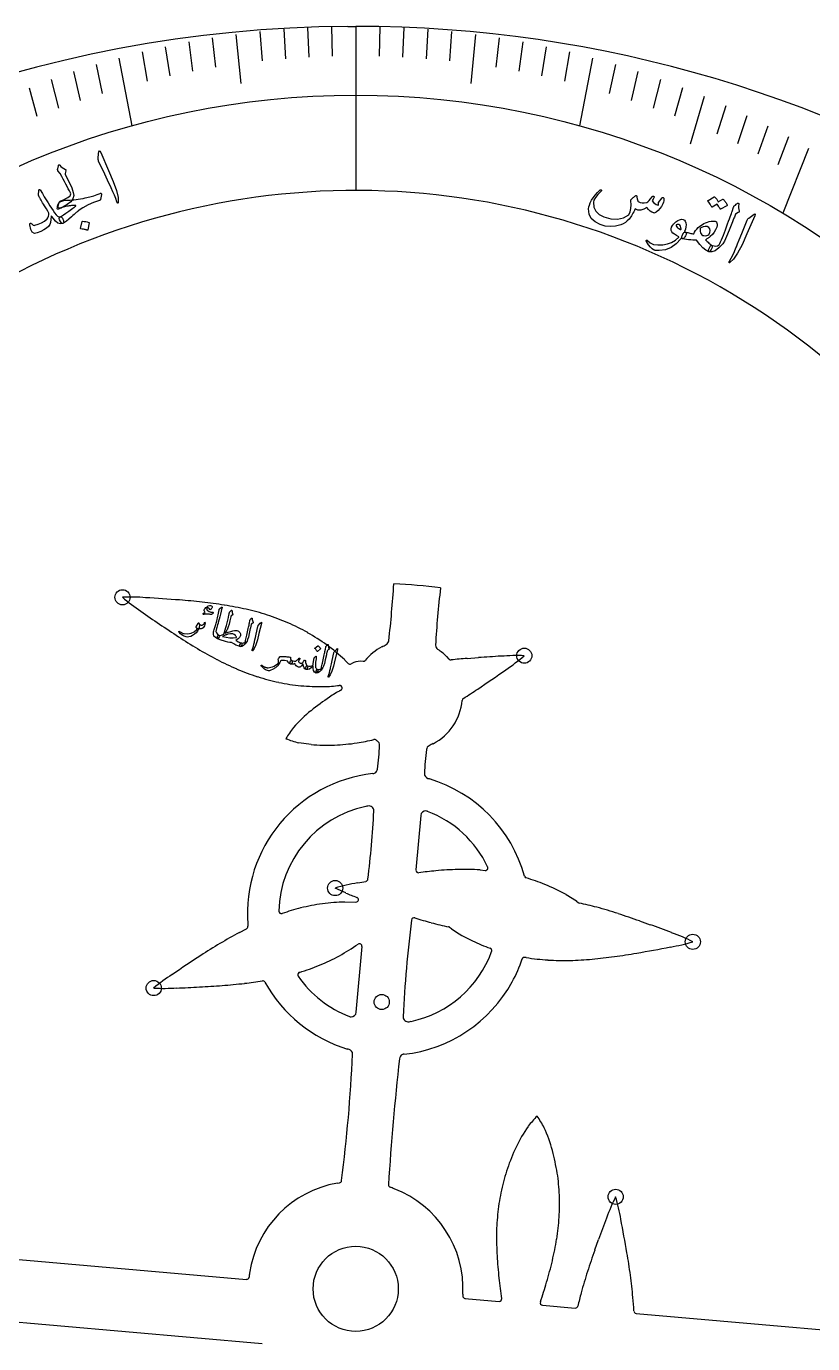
# Model space of a CAD drawing. Header units: millimetres. Extents: x -126 to 126, y -126 to 126.
# Drawn here: x -32.9 to 45.6, y -5.5 to 126 of the extents above; entities that cross this region are included whole.
import ezdxf

# ---------------------------------------------------------------- set-up
doc = ezdxf.new("R2010")
doc.units = ezdxf.units.MM
for name, color, linetype in [('CUT_INNER', 6, 'Continuous'), ('CUT_OUTER', 1, 'Continuous'), ('ENGRAVE', 7, 'Continuous'), ('ENGRAVE_FINE', 8, 'Continuous'), ('TEXT', 5, 'Continuous')]:
    doc.layers.add(name, color=color, linetype=linetype)

msp = doc.modelspace()

# ---------------------------------------------------------------- linework, layer by layer
at = {"layer": 'CUT_INNER'}
for points in [[(3.8, 70.36), (3.8, 70.36), (3.8, 70.37)], [(8.47, 69.96), (8.48, 69.96)], [(8.2, 63.82), (8.21, 63.82)], [(9.07, 63.11), (9.31, 62.84)], [(-1.1, 62.76), (-0.76, 62.41)], [(11.12, 62.91), (12.25, 63)], [(-1.35, 59.97), (-1.35, 60)], [(-4.46, 54.33), (-5.67, 54.49), (-5.67, 54.5)], [(2.17, 54.68), (2.16, 54.69)], [(6.49, 47.24), (6.49, 47.23), (6.01, 41.81)], [(12.41, 41.81), (12.93, 41.76)], [(-0.99, 39.51), (-2.04, 39.99), (-2.05, 40)], [(0.2, 40.52), (1.02, 40.67)], [(-1.07, 38.61), (0.02, 38.6)], [(21, 39.35), (22.03, 38.71), (22.04, 38.7), (22.04, 38.7), (22.21, 38.55)], [(-11.61, 35.57), (-10.89, 35.94)], [(9.32, 36.12), (9.3, 36.13), (9.27, 36.14)], [(9.57, 35.92), (9.57, 35.92), (9.38, 36.08)], [(28.34, 36.72), (29.4, 36.34)], [(0.06, 27.6), (0.06, 27.62), (0.63, 34.18)], [(17.02, 33.06), (16.9, 33.08)], [(-5.62, 31.58), (-5.64, 31.57), (-5.66, 31.56)], [(-1.83, 10.55), (-1.62, 10.59)], [(-51.45, 4.5), (-10.91, 0.95)], [(23.86, 3.88), (24.25, 4.94)], [(10.7, -0.53), (10.69, -0.69)], [(10.91, -0.95), (14.31, -1.25)], [(-9.33, -5.47), (-50.28, -1.89)], [(18.64, -1.63), (21.91, -1.92)], [(28, -2.45), (60.77, -5.32)]]:
    msp.add_lwpolyline(points, dxfattribs=at)
msp.add_circle((0, 0), 4.25, dxfattribs=at)
for centre, radius, start, end in [((0, 36.01), 73.61, 351.2115, 186.2843), ((0, 0), 121.3, 116.4248, 63.5752), ((-116.44, 78.03), 120.49, 353.6407, 356.3507), ((3.8, 70.26), 0.11, 84.5541, 92.154), ((-0.25, -2.89), 73.37, 83.1715, 86.8217), ((76.27, 61.17), 68.36, 172.6201, 177.416), ((8.37, 69.96), 0.11, 354.5541, 2.154), ((-22.49, 49.83), 19.21, 85.4754, 92.3546), ((-10.77, 83.59), 19.2, 229.3323, 236.2107), ((-29.58, -83.96), 153.18, 85.5052, 86.7793), ((-23.43, -5.32), 74.3, 83.7378, 85.4792), ((-20.39, 22.37), 46.44, 80.986, 83.7459), ((72.07, 200.79), 162.72, 234.9202, 235.7217), ((-18.3, 35.52), 33.13, 77.1549, 80.9861), ((-16.73, 42.44), 26.04, 72.311, 77.1464), ((-15.57, 46.08), 22.21, 66.6365, 72.2937), ((36.8, 148.89), 99.96, 235.6717, 236.968), ((-14.85, 47.78), 20.37, 60.3963, 66.6151), ((13.73, 113.39), 57.63, 236.954, 239.1875), ((-14.49, 48.43), 19.62, 53.7949, 60.3861), ((2.8, 64.74), 0.504, 299.4133, 354.2676), ((4.04, 97.14), 38.71, 239.1835, 242.4766), ((-13.64, 49.55), 18.22, 46.4807, 53.8551), ((5.18, 59.25), 5.47, 117.9527, 140.669), ((0.29, 69.51), 5.9, 293.1866, 297.8442), ((8.48, 64.24), 0.504, 179.2227, 235.7066), ((5.2, 59.27), 5.45, 44.8104, 56.4959), ((23.82, -99.31), 162.72, 93.2766, 94.078), ((16.05, 44), 19.2, 87.6886, 94.5671), ((4.3, 77.75), 19.21, 303.8318, 310.7109), ((-0.41, 88.59), 29.07, 242.4806, 246.8253), ((-2.48, 83.77), 23.83, 246.8383, 252.1098), ((-0.58, 62.59), 0.25, 223.9321, 300.9274), ((0.36, 61.1), 1.51, 111.593, 122.544), ((0.52, 60.75), 1.89, 83.3915, 112.2981), ((0.75, 62.88), 0.25, 266.9227, 320.625), ((9.5, 63.01), 0.25, 222.1875, 275.8707), ((15.17, 10.12), 52.95, 94.3891, 96.1261), ((-73.17, 187.06), 153.18, 303.8616, 305.1357), ((-3.33, 81.18), 21.1, 252.1301, 258.0985), ((-3.57, 80.03), 19.93, 258.1173, 264.5282), ((-3.64, 79.33), 19.22, 264.5183, 271.3543), ((-3.18, 70.26), 10.15, 269.9626, 278.7371), ((4.09, 49.1), 12.01, 117.6375, 123.9412), ((-1.6, 59.98), 0.25, 3.5386, 97.7556), ((-1.6, 59.96), 0.25, 298.0776, 3.5386), ((-19.3, 106.58), 56.34, 302.2369, 303.9745), ((7.82, 42.91), 19.22, 122.8746, 129.7106), ((5.18, 59.25), 5.48, 297.958, 354.542), ((10.89, 58.72), 0.25, 122.53, 177.3801), ((5.47, 45.65), 15.62, 129.4926, 138.3679), ((4.82, 47.68), 13.83, 142.8857, 148.5349), ((-1.51, 70.15), 16.2, 250.2792, 255.1009), ((-2.82, 72.47), 18.22, 264.837, 272.2114), ((-2.85, 73.88), 19.62, 272.1513, 278.7425), ((-2.17, 70.23), 15.91, 278.3154, 284.519), ((1.88, 54.58), 0.25, 53.4375, 103.4317), ((3.03, 56.04), 1.61, 231.1099, 237.0082), ((1.88, 54.26), 0.504, 359.2227, 55.7066), ((-26.04, 55.53), 28.46, 352.6305, 357.4413), ((7.57, 53.77), 0.504, 119.4133, 174.2676), ((10.07, 48.99), 5.9, 113.1866, 117.8442), ((35.24, 50.17), 28.41, 172.6241, 177.4493), ((3.27, 37.42), 14.09, 96.3057, 184.2151), ((1.67, 51.95), 0.527, 275.8828, 294.0638), ((1.68, 51.93), 0.504, 294.3303, 354.2434), ((7.36, 51.43), 0.504, 179.2319, 252.7356), ((8.22, 54.03), 3.24, 251.967, 254.7573), ((3.27, 37.42), 14.09, 15.4734, 73.1213), ((3.27, 37.42), 10.96, 101.9731, 178.5235), ((2.51, 41.13), 7.17, 100.377, 102.1629), ((1.31, 47.69), 0.504, 359.204, 100.1766), ((-79.68, 51.37), 81.57, 352.623, 357.4071), ((6.99, 47.19), 0.504, 87.3493, 174.2737), ((6.99, 47.17), 0.527, 69.1419, 87.0912), ((3.28, 37.42), 10.95, 25.3881, 69.1426), ((12.95, 42.01), 0.25, 305.2509, 25.6641), ((0.97, 40.92), 0.25, 280.7229, 355), ((6.26, 41.78), 0.25, 175, 277.2123), ((11.08, 6.12), 35.73, 94.9358, 97.6926), ((10.97, 8.73), 33.13, 91.311, 95.1422), ((10.81, 15.82), 26.04, 86.4671, 91.3026), ((12.95, 42.01), 0.25, 265.0443, 305.2509), ((17.09, 41.25), 0.25, 195.6445, 252.9167), ((12.37, 24.46), 17.19, 67.7164, 74.3006), ((3.41, 21.58), 19.21, 99.6316, 106.5107), ((19.82, 91.21), 55.74, 248.07, 249.2866), ((12.06, 23.47), 18.22, 60.6368, 68.0112), ((-0.57, 18.25), 20.37, 97.7675, 103.9864), ((-0.67, 18.99), 19.62, 91.1662, 97.7574), ((0.02, 38.85), 0.25, 269.4182, 69.2771), ((22.37, 38.74), 0.25, 228.4926, 257.7677), ((16.98, 12.28), 26.75, 74.6622, 78.4847), ((-7.43, 37.7), 0.25, 178.2422, 288.2594), ((-0.79, 18.91), 19.67, 103.8251, 109.4776), ((120.69, 21.9), 116.07, 172.6185, 177.4026), ((5.83, 36.79), 0.25, 72.7877, 175), ((16.76, 71.07), 35.73, 252.3073, 255.0588), ((11.95, -6.78), 46.47, 72.1345, 74.8915), ((3.41, -33.3), 74.32, 70.4037, 72.1426), ((10.45, -5.3), 46.44, 118.3572, 121.1172), ((-11.01, 36.16), 0.25, 297.4008, 5.2734), ((-2.19, 36.99), 8.61, 183.9911, 185.3452), ((14.6, 62.18), 26.59, 254.6159, 258.4383), ((9.22, 35.89), 0.25, 48.5315, 66.0499), ((18.33, 48.84), 15.61, 235.8701, 244.7204), ((-26.47, -116.48), 162.72, 69.1153, 69.9167), ((25.1, 17.45), 19.2, 63.5272, 70.4057), ((24.84, -29.15), 74.3, 121.1091, 122.8505), ((-10.79, 50.06), 19.15, 298.6122, 305.2003), ((0.38, 34.2), 0.25, 355, 123.5934), ((18.63, 49.11), 15.98, 244.1536, 250.9822), ((28.18, 53.06), 19.22, 279.6716, 286.5466), ((67.69, -95.39), 153.18, 122.8765, 124.1506), ((-11.39, 51.12), 20.37, 292.4261, 298.6425), ((3.27, 37.42), 10.96, 281.9724, 340.0097), ((13.34, 33.76), 0.25, 339.9609, 69.6606), ((3.31, 37.41), 14.05, 331.1734, 341.3676), ((16.86, 32.84), 0.25, 79.2704, 161.3672), ((20.56, 54.99), 22.21, 260.8315, 266.4887), ((20.61, 65.9), 33.13, 271.3499, 275.1811), ((19.41, 79.16), 46.44, 275.181, 277.941), ((15.57, 106.75), 74.3, 277.9329, 279.6743), ((2.25, 184.5), 153.18, 279.7003, 280.9744), ((-5.54, 31.34), 0.25, 119.3954, 214.8047), ((-11.86, 52.25), 21.59, 286.807, 292.4455), ((20.78, 58.81), 26.04, 266.506, 271.3415), ((-7.89, 15.24), 19.21, 122.8467, 129.726), ((-20.89, 129.95), 99.96, 273.0429, 274.3392), ((-17.68, 87.74), 57.63, 274.3253, 276.5588), ((-14.56, 61.58), 31.28, 276.3587, 279.6485), ((-9.28, 30.49), 0.25, 29.1814, 99.0294), ((3.27, 37.42), 14.09, 208.9005, 253.1218), ((3.27, 37.42), 10.95, 214.6032, 249.1443), ((3.27, 37.42), 14.09, 276.3056, 331.1809), ((-19.06, 49.2), 19.21, 266.7066, 273.5809), ((-24.37, 192.61), 162.72, 272.2915, 273.0929), ((-0.44, 27.68), 0.527, 249.1419, 267.0912), ((-0.44, 27.65), 0.504, 267.3493, 354.2737), ((5.24, 27.16), 0.504, 179.204, 280.1766), ((4.04, 33.71), 7.17, 280.377, 282.1629), ((-1.67, 20.82), 3.24, 71.967, 74.7573), ((-0.81, 23.42), 0.504, 359.2319, 72.7356), ((-150.79, 30.21), 150.63, 352.6025, 357.4139), ((258.45, -5.59), 255.68, 173.5875, 176.4199), ((4.87, 22.92), 0.504, 114.3303, 174.2434), ((4.88, 22.9), 0.527, 95.8828, 114.0638), ((29.78, 6.01), 16.2, 136.079, 140.9007), ((6.69, 9.44), 13.83, 28.6855, 34.3348), ((30.12, 7.45), 15.61, 145.8312, 154.6815), ((4.57, 9.69), 15.62, 15.2924, 24.1677), ((33.35, 5.84), 19.22, 154.4645, 161.3048), ((1.11, 8.66), 19.22, 8.6744, 15.5104), ((34.02, 5.62), 19.92, 161.2946, 167.7074), ((0, 0), 10.71, 99.8355, 171.5543), ((-1.66, 10.83), 0.25, 279.1406, 355), ((0.42, 8.55), 19.93, 2.2734, 8.6844), ((3.52, 10.38), 0.25, 180.4297, 251.0156), ((0.54, 1.46), 9.15, 68.7779, 71.5835), ((0, 0), 10.71, 357.1793, 68.898), ((35.17, 5.37), 21.1, 167.7262, 173.6978), ((-0.75, 8.52), 21.1, 356.2863, 2.2547), ((43.13, 0.62), 19.2, 153.4884, 160.3669), ((7.53, 3.73), 19.21, 9.6316, 16.5107), ((37.87, 5.08), 23.82, 173.7182, 178.9939), ((-3.47, 8.7), 23.83, 350.9945, 356.2659), ((177.03, -51.04), 162.72, 159.0764, 159.8778), ((-123.93, -22.11), 153.18, 9.6614, 10.9355), ((43.11, 5), 29.05, 179.0069, 183.356), ((-8.65, 9.53), 29.07, 346.6368, 350.9815), ((52.73, 5.56), 38.69, 183.36, 186.6567), ((-18.03, 11.76), 38.71, 343.3397, 346.6328), ((93.86, -21.1), 74.32, 160.3648, 162.1037), ((-46.17, -8.84), 74.3, 7.894, 9.6354), ((-2.5, 0.34), 8.19, 171.3379, 174.1353), ((67.36, -12.55), 46.47, 162.0956, 164.8526), ((-18.58, -5.02), 46.44, 5.1421, 7.9021), ((-10.89, 1.2), 0.25, 265, 353.6719), ((66.86, 7.16), 52.92, 186.6033, 188.8386), ((-31.66, 15.79), 52.93, 341.1615, 343.3931), ((10.94, -0.71), 0.25, 176.4844, 265), ((14.33, -1), 0.25, 265, 8.3295), ((18.67, -1.38), 0.25, 161.6705, 265), ((42.18, -5.95), 20.44, 164.2566, 168.0587), ((7.36, -2.9), 20.42, 1.9409, 5.7376), ((21.93, -1.67), 0.25, 265, 347.7288), ((28.02, -2.2), 0.25, 182.2712, 265)]:
    msp.add_arc(centre, radius, start, end, dxfattribs=at)
at = {"layer": 'CUT_OUTER'}
msp.add_lwpolyline([(-0.77, 126), (-0.55, 126), (0, 126)], dxfattribs=at)
for centre, radius, start, end in [((0, 0), 126, 90.3519, 55.8988), ((-0.03, -3.74), 129.74, 88.9608, 89.9852), ((0, 0), 126, 55.8988, 88.9457)]:
    msp.add_arc(centre, radius, start, end, dxfattribs=at)
at = {"layer": 'ENGRAVE'}
for points in [[(0, 126), (0, 109.62)], [(-23.63, 122.84), (-22.33, 116.06)], [(23.63, 122.84), (22.33, 116.06)], [(45.2, 113.82), (42.63, 107.35)]]:
    msp.add_lwpolyline(points, dxfattribs=at)
for centre, radius in [((0, 36.01), 83.12), ((-23.28, 69.02), 0.756), ((16.83, 63.19), 0.756), ((-2.05, 40), 0.756), ((33.65, 34.64), 0.756), ((-20.16, 30.02), 0.756), ((2.6, 28.63), 0.756), ((25.95, 9.19), 0.756)]:
    msp.add_circle(centre, radius, dxfattribs=at)
at = {"layer": 'ENGRAVE_FINE'}
for points in [[(-11.95, 125.2), (-11.48, 120.31)], [(-9.57, 125.49), (-9.35, 122.55)], [(-7.19, 125.71), (-7.02, 122.77)], [(-4.8, 125.87), (-4.68, 122.93)], [(-2.4, 125.97), (-2.34, 123.02)], [(2.4, 125.97), (2.34, 123.02)], [(4.8, 125.87), (4.68, 122.93)], [(7.19, 125.71), (7.02, 122.77)], [(9.57, 125.49), (9.35, 122.55)], [(11.95, 125.2), (11.48, 120.31)], [(-19.01, 123.97), (-18.56, 121.05)], [(-16.67, 124.44), (-16.28, 121.52)], [(-14.32, 124.85), (-13.98, 121.92)], [(14.32, 124.85), (13.98, 121.92)], [(16.67, 124.44), (16.28, 121.52)], [(19.01, 123.97), (18.56, 121.05)], [(-21.33, 123.44), (-20.83, 120.52)], [(21.33, 123.44), (20.83, 120.52)], [(-28.17, 121.48), (-27.5, 118.59)], [(-25.92, 122.19), (-25.3, 119.29)], [(25.92, 122.19), (25.3, 119.29)], [(28.17, 121.48), (27.5, 118.59)], [(-32.61, 119.88), (-31.84, 117.02)], [(-30.41, 120.71), (-29.68, 117.83)], [(30.41, 120.71), (29.68, 117.83)], [(32.61, 119.88), (31.84, 117.02)], [(34.79, 119), (33.4, 114.25)], [(36.94, 118.07), (36.05, 115.23)], [(39.06, 117.08), (38.12, 114.26)], [(41.14, 116.05), (40.15, 113.24)], [(43.19, 114.96), (42.14, 112.17)]]:
    msp.add_lwpolyline(points, dxfattribs=at)
at = {"layer": 'TEXT'}
for points in [[(-25.66, 113.32), (-25.63, 113.49), (-25.59, 113.56), (-25.53, 113.53), (-25.45, 113.41), (-24.67, 111.62), (-24.2, 110.52), (-23.88, 109.62), (-23.72, 108.93), (-23.7, 108.43), (-23.72, 108.39), (-23.73, 108.36), (-23.75, 108.35), (-23.77, 108.36), (-23.79, 108.38), (-23.81, 108.41), (-23.83, 108.44), (-23.84, 108.48), (-23.95, 108.81), (-24.08, 109.15), (-24.23, 109.5), (-24.4, 109.87), (-24.44, 109.97), (-24.56, 110.23), (-24.76, 110.66), (-25.03, 111.25), (-25.66, 112.55), (-25.69, 112.63), (-25.71, 112.69), (-25.71, 112.76), (-25.71, 112.82)], [(-28.48, 109.38), (-28.58, 109.58), (-28.69, 109.8), (-28.8, 110.02), (-28.93, 110.26), (-29.06, 110.5), (-29.2, 110.76), (-29.35, 111.03), (-29.51, 111.31), (-29.72, 111.57), (-29.73, 111.61), (-29.74, 111.65), (-29.75, 111.69), (-29.75, 111.73), (-29.74, 111.76), (-29.74, 111.78), (-29.73, 111.82), (-29.72, 111.86), (-29.71, 111.91), (-29.7, 111.97), (-29.68, 112.04), (-29.67, 112.11), (-29.66, 112.14), (-29.65, 112.16), (-29.64, 112.17), (-29.62, 112.18), (-29.6, 112.19), (-29.58, 112.18), (-29.56, 112.17), (-29.54, 112.15), (-29.43, 112.02), (-29.3, 111.91), (-29.15, 111.81), (-28.98, 111.72), (-28.94, 111.7), (-28.92, 111.66), (-28.91, 111.62), (-28.92, 111.58), (-29, 111.3), (-29, 111.27), (-29, 111.23), (-28.98, 111.19), (-28.96, 111.14), (-28.6, 110.45), (-28.34, 109.88), (-28.19, 109.43), (-28.15, 109.11), (-28.22, 108.8), (-28.45, 108.5), (-28.81, 108.21), (-29.33, 107.93), (-29.53, 107.86), (-29.65, 107.88), (-29.7, 108), (-29.66, 108.21), (-29.65, 108.24), (-29.64, 108.26), (-29.63, 108.29), (-29.63, 108.32), (-29.62, 108.35), (-29.61, 108.37), (-29.6, 108.4), (-29.59, 108.42), (-29.57, 108.47), (-29.54, 108.52), (-29.49, 108.55), (-29.43, 108.58), (-29.17, 108.7), (-28.94, 108.81), (-28.75, 108.92), (-28.59, 109.02), (-28.51, 109.09), (-28.46, 109.18), (-28.45, 109.27), (-28.48, 109.38)], [(-29.51, 106.98), (-29.44, 106.98), (-29.38, 106.96), (-29.33, 106.91), (-29.28, 106.85), (-29.23, 106.77), (-29.2, 106.69), (-29.17, 106.61), (-29.16, 106.53), (-29.15, 106.45), (-29.17, 106.39), (-29.19, 106.35), (-29.23, 106.32), (-29.47, 106.3), (-29.72, 106.37), (-29.96, 106.56), (-30.21, 106.85), (-30.25, 106.9), (-30.28, 106.95), (-30.31, 106.99), (-30.33, 107.02), (-30.35, 107.04), (-30.36, 107.06), (-30.37, 107.07), (-30.37, 107.07), (-30.39, 107.09), (-30.41, 107.09), (-30.41, 107.08), (-30.41, 107.05), (-30.42, 106.72), (-30.46, 106.44), (-30.54, 106.21), (-30.66, 106.04), (-30.87, 105.86), (-31.12, 105.69), (-31.44, 105.53), (-31.8, 105.38), (-32.07, 105.34), (-32.29, 105.46), (-32.44, 105.74), (-32.54, 106.18), (-32.54, 106.23), (-32.53, 106.28), (-32.52, 106.32), (-32.49, 106.34), (-32.45, 106.36), (-32.42, 106.35), (-32.38, 106.33), (-32.34, 106.3), (-32.26, 106.22), (-32.19, 106.17), (-32.11, 106.14), (-32.04, 106.15), (-31.68, 106.25), (-31.35, 106.39), (-31.06, 106.56), (-30.81, 106.78), (-30.72, 106.9), (-30.65, 107.04), (-30.62, 107.19), (-30.62, 107.35), (-30.65, 107.41), (-30.73, 107.56), (-30.87, 107.78), (-31.06, 108.08), (-31.16, 108.25), (-31.25, 108.39), (-31.32, 108.52), (-31.39, 108.64), (-31.45, 108.74), (-31.5, 108.82), (-31.54, 108.89), (-31.57, 108.93), (-31.61, 109), (-31.64, 109.07), (-31.65, 109.13), (-31.66, 109.19), (-31.65, 109.26), (-31.65, 109.33), (-31.65, 109.39), (-31.64, 109.45), (-31.64, 109.5), (-31.64, 109.55), (-31.64, 109.59), (-31.64, 109.63), (-31.64, 109.66), (-31.63, 109.68), (-31.61, 109.7), (-31.59, 109.71), (-31.56, 109.71), (-31.53, 109.7), (-31.51, 109.69), (-31.49, 109.67), (-31.28, 109.31), (-31.09, 108.98), (-30.9, 108.67), (-30.71, 108.37), (-30.54, 108.1), (-30.37, 107.84), (-30.21, 107.61), (-30.06, 107.39), (-29.91, 107.2), (-29.76, 107.07), (-29.63, 106.99), (-29.51, 106.98)], [(-28.76, 108.66), (-28.55, 108.66), (-28.34, 108.67), (-28.13, 108.69), (-27.91, 108.71), (-27.69, 108.75), (-27.46, 108.79), (-27.22, 108.83), (-26.99, 108.88), (-26.54, 108.99), (-26.14, 109.1), (-25.8, 109.22), (-25.52, 109.33), (-25.49, 109.34), (-25.47, 109.35), (-25.44, 109.34), (-25.42, 109.32), (-25.4, 109.3), (-25.39, 109.27), (-25.39, 109.24), (-25.39, 109.21), (-25.47, 108.73), (-25.48, 108.69), (-25.5, 108.66), (-25.54, 108.64), (-25.58, 108.63), (-26.17, 108.43), (-26.72, 108.18), (-27.23, 107.9), (-27.69, 107.58), (-27.72, 107.56), (-27.76, 107.52), (-27.82, 107.47), (-27.89, 107.41), (-27.99, 107.33), (-28.1, 107.23), (-28.22, 107.12), (-28.37, 106.99), (-28.64, 106.74), (-28.88, 106.55), (-29.08, 106.41), (-29.23, 106.32), (-29.28, 106.32), (-29.34, 106.35), (-29.4, 106.42), (-29.48, 106.51), (-29.57, 106.68), (-29.61, 106.82), (-29.58, 106.92), (-29.5, 106.99), (-29.36, 107.06), (-29.17, 107.18), (-28.93, 107.35), (-28.64, 107.56), (-28.49, 107.67), (-28.36, 107.76), (-28.25, 107.84), (-28.15, 107.91), (-28.08, 107.96), (-28.02, 108), (-27.99, 108.03), (-27.97, 108.04), (-27.97, 108.05), (-27.96, 108.06), (-27.96, 108.06), (-27.96, 108.06), (-27.95, 108.07), (-27.95, 108.07), (-27.95, 108.07), (-27.94, 108.07), (-27.92, 108.09), (-27.92, 108.11), (-27.93, 108.12), (-27.95, 108.12), (-28.05, 108.13), (-28.15, 108.13), (-28.26, 108.12), (-28.37, 108.12), (-28.48, 108.1), (-28.59, 108.08), (-28.71, 108.06), (-28.84, 108.04), (-28.96, 108.01), (-29.07, 107.98), (-29.19, 107.94), (-29.3, 107.91), (-29.41, 107.87), (-29.52, 107.83), (-29.61, 107.79), (-29.71, 107.74), (-29.74, 107.73), (-29.76, 107.74), (-29.77, 107.75), (-29.78, 107.77), (-29.79, 107.82), (-29.79, 107.86), (-29.78, 107.91), (-29.78, 107.95), (-29.77, 108), (-29.76, 108.05), (-29.75, 108.1), (-29.74, 108.15), (-29.71, 108.25), (-29.67, 108.33), (-29.62, 108.4), (-29.57, 108.45), (-29.42, 108.53), (-29.23, 108.6), (-29.01, 108.64), (-28.76, 108.66)], [(30.58, 108.88), (30.61, 108.91), (30.64, 108.92), (30.66, 108.93), (30.69, 108.92), (30.72, 108.9), (30.74, 108.88), (30.75, 108.85), (30.76, 108.82), (30.76, 108.71), (30.75, 108.59), (30.71, 108.44), (30.65, 108.28), (30.52, 108.03), (30.37, 107.81), (30.19, 107.61), (29.99, 107.44), (29.93, 107.41), (29.87, 107.38), (29.81, 107.37), (29.76, 107.38), (29.57, 107.44), (29.39, 107.55), (29.22, 107.71), (29.05, 107.92), (28.76, 107.74), (28.47, 107.65), (28.18, 107.67), (27.9, 107.78), (27.83, 107.63), (27.76, 107.49), (27.68, 107.35), (27.61, 107.22), (27.53, 107.1), (27.45, 106.98), (27.37, 106.87), (27.29, 106.76), (27.11, 106.58), (26.92, 106.42), (26.7, 106.3), (26.46, 106.2), (25.94, 106.06), (25.42, 106.02), (24.91, 106.07), (24.41, 106.21), (23.89, 106.48), (23.52, 106.83), (23.3, 107.27), (23.24, 107.8), (23.27, 107.98), (23.33, 108.17), (23.42, 108.39), (23.55, 108.64), (23.71, 108.89), (23.9, 109.15), (24.13, 109.41), (24.39, 109.68), (24.41, 109.69), (24.43, 109.7), (24.45, 109.7), (24.48, 109.7), (24.5, 109.69), (24.51, 109.68), (24.53, 109.66), (24.53, 109.65), (24.54, 109.62), (24.53, 109.6), (24.52, 109.58), (24.51, 109.56), (24.17, 109.21), (23.93, 108.91), (23.78, 108.66), (23.73, 108.46), (23.77, 107.97), (23.96, 107.56), (24.29, 107.23), (24.76, 106.98), (25.47, 106.78), (26.13, 106.75), (26.73, 106.88), (27.28, 107.19), (27.39, 107.49), (27.46, 107.82), (27.49, 108.19), (27.48, 108.59), (27.48, 108.63), (27.48, 108.67), (27.49, 108.7), (27.5, 108.72), (27.57, 108.78), (27.64, 108.85), (27.71, 108.91), (27.77, 108.96), (27.82, 109.01), (27.87, 109.05), (27.92, 109.09), (27.96, 109.12), (27.98, 109.13), (28, 109.13), (28.02, 109.12), (28.03, 109.1), (28.04, 109.09), (28.04, 109.07), (28.05, 109.04), (28.06, 109), (28.07, 108.96), (28.08, 108.91), (28.09, 108.86), (28.1, 108.8), (28.13, 108.68), (28.15, 108.6), (28.17, 108.54), (28.2, 108.51), (28.38, 108.42), (28.59, 108.38), (28.81, 108.38), (29.06, 108.43), (29.16, 108.49), (29.29, 108.61), (29.43, 108.78), (29.6, 109), (29.62, 109.02), (29.64, 109.04), (29.67, 109.05), (29.69, 109.05), (29.72, 109.05), (29.74, 109.04), (29.76, 109.03), (29.78, 109.02), (29.79, 108.96), (29.76, 108.87), (29.7, 108.74), (29.61, 108.59), (29.72, 108.43), (29.86, 108.31), (30.01, 108.21), (30.19, 108.14), (30.21, 108.19), (30.23, 108.24), (30.23, 108.28), (30.22, 108.31), (30.21, 108.34), (30.21, 108.36), (30.22, 108.39), (30.23, 108.41)], [(36.64, 108.74), (36.66, 108.74), (36.67, 108.74), (36.69, 108.73), (36.71, 108.72), (36.77, 108.66), (36.82, 108.59), (36.88, 108.53), (36.92, 108.46), (36.97, 108.39), (37.01, 108.32), (37.05, 108.24), (37.09, 108.16), (37.09, 108.14), (37.09, 108.13), (37.08, 108.11), (37.06, 108.1), (36.43, 107.74), (36.42, 107.74), (36.41, 107.75), (36.39, 107.76), (36.37, 107.79), (36.37, 107.81), (36.35, 107.84), (36.32, 107.88), (36.29, 107.93), (36.25, 107.99), (36.2, 108.07), (36.15, 108.15), (36.08, 108.25), (35.59, 107.97), (35.57, 107.96), (35.56, 107.97), (35.54, 107.98), (35.52, 108.01), (35.51, 108.03), (35.49, 108.07), (35.46, 108.12), (35.42, 108.19), (35.37, 108.26), (35.31, 108.35), (35.24, 108.46), (35.16, 108.58), (35.15, 108.59), (35.15, 108.61), (35.16, 108.62), (35.17, 108.62), (35.79, 108.97), (35.8, 108.97), (35.82, 108.97), (35.84, 108.96), (35.86, 108.95), (35.91, 108.9), (35.96, 108.85), (36, 108.79), (36.05, 108.74), (36.09, 108.68), (36.12, 108.62), (36.16, 108.56), (36.19, 108.5)], [(37.79, 108.08), (37.9, 108.17), (37.99, 108.24), (38.05, 108.29), (38.09, 108.33), (38.12, 108.35), (38.14, 108.36), (38.17, 108.36), (38.2, 108.35), (38.22, 108.33), (38.24, 108.31), (38.24, 108.28), (38.24, 108.24), (38.22, 108.06), (38.22, 107.88), (38.24, 107.72), (38.28, 107.56), (38.29, 107.51), (38.28, 107.47), (38.25, 107.44), (38.19, 107.41), (37.92, 107.27), (37.88, 107.17), (37.84, 107.07), (37.8, 106.97), (37.76, 106.87), (37.72, 106.78), (37.68, 106.68), (37.65, 106.59), (37.62, 106.5), (37.29, 105.66), (37.03, 105.02), (36.81, 104.56), (36.65, 104.3), (36.25, 103.88), (35.89, 103.61), (35.56, 103.48), (35.25, 103.51), (35.25, 103.51), (35.24, 103.52), (35.23, 103.52), (35.22, 103.52), (35.2, 103.58), (35.23, 103.69), (35.29, 103.84), (35.39, 104.03), (35.43, 104.09), (35.48, 104.14), (35.53, 104.15), (35.58, 104.14), (35.78, 104.08), (35.96, 104.07), (36.12, 104.1), (36.28, 104.18), (36.35, 104.33), (36.43, 104.5), (36.51, 104.69), (36.6, 104.91), (36.7, 105.15), (36.8, 105.41), (36.9, 105.69), (37.01, 105.99), (37.13, 106.29), (37.23, 106.55), (37.31, 106.79), (37.39, 107), (37.45, 107.17), (37.51, 107.32), (37.55, 107.44), (37.58, 107.52), (37.72, 107.96), (37.74, 108), (37.75, 108.04), (37.77, 108.06), (37.79, 108.08)], [(-27.32, 106.51), (-27.32, 106.52), (-27.3, 106.53), (-27.29, 106.54), (-27.27, 106.55), (-27.11, 106.54), (-26.95, 106.52), (-26.79, 106.49), (-26.64, 106.43), (-26.62, 106.42), (-26.61, 106.41), (-26.61, 106.39), (-26.61, 106.38), (-26.73, 105.69), (-26.74, 105.67), (-26.75, 105.66), (-26.78, 105.66), (-26.8, 105.67), (-26.83, 105.67), (-26.87, 105.68), (-26.93, 105.7), (-26.99, 105.71), (-27.08, 105.73), (-27.18, 105.75), (-27.3, 105.77), (-27.43, 105.8), (-27.45, 105.8), (-27.46, 105.81), (-27.46, 105.82), (-27.46, 105.84)], [(32.44, 104.81), (32, 104.29), (31.5, 103.92), (30.93, 103.7), (30.3, 103.62), (30.22, 103.62), (30.14, 103.62), (30.06, 103.63), (29.99, 103.63), (29.91, 103.64), (29.84, 103.66), (29.78, 103.68), (29.72, 103.7), (29.58, 103.78), (29.42, 103.95), (29.23, 104.2), (29.02, 104.52), (29, 104.57), (28.99, 104.6), (29, 104.63), (29.02, 104.65), (29.04, 104.67), (29.07, 104.67), (29.09, 104.65), (29.12, 104.63), (29.38, 104.39), (29.73, 104.24), (30.16, 104.18), (30.67, 104.2), (31.12, 104.29), (31.54, 104.44), (31.91, 104.66), (32.25, 104.95), (32.26, 104.96), (32.26, 104.97), (32.26, 104.98), (32.25, 104.99), (32.01, 105.12), (31.82, 105.25), (31.67, 105.37), (31.56, 105.49), (31.49, 105.62), (31.48, 105.78), (31.53, 105.95), (31.63, 106.13), (31.64, 106.16), (31.66, 106.18), (31.68, 106.2), (31.7, 106.23), (31.72, 106.25), (31.74, 106.28), (31.76, 106.3), (31.79, 106.33), (31.96, 106.5), (32.14, 106.62), (32.33, 106.7), (32.51, 106.74), (32.68, 106.73), (32.81, 106.67), (32.9, 106.56), (32.96, 106.4), (32.98, 106.2), (32.96, 105.98), (32.91, 105.75), (32.83, 105.51), (32.84, 105.5), (32.86, 105.5), (32.87, 105.49), (32.88, 105.49), (32.9, 105.48), (32.91, 105.48), (32.92, 105.47), (32.94, 105.47), (32.98, 105.43), (33, 105.39), (33, 105.32), (32.99, 105.24), (32.96, 105.16), (32.92, 105.08), (32.87, 105), (32.81, 104.93), (32.76, 104.87), (32.71, 104.83), (32.66, 104.81), (32.63, 104.81), (32.49, 104.88), (32.49, 104.87), (32.48, 104.85), (32.46, 104.83), (32.44, 104.81)], [(35.96, 106.52), (35.97, 106.52), (35.98, 106.51), (35.99, 106.51), (35.99, 106.5), (36, 106.5), (36.01, 106.49), (36.01, 106.48), (36.02, 106.48), (36.06, 106.37), (36.08, 106.25), (36.08, 106.12), (36.04, 105.97), (35.93, 105.7), (35.79, 105.45), (35.61, 105.22), (35.4, 105.03), (35.35, 104.98), (35.29, 104.94), (35.23, 104.9), (35.17, 104.86), (35.11, 104.82), (35.05, 104.78), (34.98, 104.74), (34.92, 104.71), (35.01, 104.61), (35.09, 104.53), (35.18, 104.45), (35.26, 104.37), (35.34, 104.31), (35.42, 104.24), (35.5, 104.19), (35.58, 104.14), (35.61, 104.11), (35.61, 104.07), (35.6, 104), (35.57, 103.92), (35.48, 103.72), (35.4, 103.59), (35.32, 103.52), (35.25, 103.51), (34.96, 103.66), (34.66, 103.91), (34.35, 104.23), (34.03, 104.65), (33.85, 104.65), (33.66, 104.66), (33.45, 104.68), (33.23, 104.7), (33.01, 104.73), (32.83, 104.76), (32.7, 104.79), (32.62, 104.82), (32.59, 104.85), (32.57, 104.89), (32.56, 104.96), (32.57, 105.04), (32.58, 105.08), (32.59, 105.12), (32.61, 105.16), (32.63, 105.2), (32.65, 105.24), (32.67, 105.28), (32.69, 105.31), (32.72, 105.35), (32.77, 105.41), (32.83, 105.45), (32.88, 105.47), (32.93, 105.46), (33.04, 105.43), (33.15, 105.41), (33.25, 105.38), (33.36, 105.36), (33.46, 105.34), (33.56, 105.32), (33.66, 105.3), (33.77, 105.29), (33.83, 105.45), (33.92, 105.62), (34.04, 105.77), (34.18, 105.92), (34.32, 106.04), (34.46, 106.14), (34.61, 106.23), (34.76, 106.32), (34.93, 106.39), (35.11, 106.45), (35.29, 106.51), (35.49, 106.55), (35.64, 106.57), (35.77, 106.57), (35.87, 106.55), (35.96, 106.52)], [(39.64, 107.17), (39.78, 107.26), (39.86, 107.28), (39.89, 107.21), (39.85, 107.08), (39.06, 105.29), (38.57, 104.2), (38.12, 103.36), (37.72, 102.77), (37.36, 102.43), (37.32, 102.41), (37.29, 102.4), (37.27, 102.41), (37.27, 102.43), (37.27, 102.45), (37.27, 102.48), (37.28, 102.52), (37.3, 102.56), (37.47, 102.86), (37.64, 103.18), (37.8, 103.54), (37.95, 103.91), (38, 104.01), (38.11, 104.28), (38.29, 104.71), (38.54, 105.31), (39.08, 106.65), (39.11, 106.72), (39.15, 106.78), (39.19, 106.83), (39.24, 106.87)], [(32.48, 105.77), (32.47, 105.94), (32.43, 106.07), (32.36, 106.16), (32.27, 106.22), (32.21, 106.23), (32.15, 106.23), (32.09, 106.22), (32.03, 106.2), (32, 106.18), (31.99, 106.16), (31.99, 106.13), (32, 106.09), (32.04, 105.99), (32.13, 105.9), (32.25, 105.81), (32.43, 105.72), (32.44, 105.72), (32.46, 105.73), (32.47, 105.74), (32.48, 105.77)], [(35.26, 105.94), (35.09, 106.01), (34.89, 106.03), (34.68, 105.99), (34.46, 105.89), (34.4, 105.84), (34.37, 105.77), (34.37, 105.66), (34.38, 105.53), (34.42, 105.4), (34.47, 105.29), (34.55, 105.2), (34.64, 105.14), (34.75, 105.11), (34.89, 105.1), (35.05, 105.13), (35.24, 105.18), (35.35, 105.42), (35.39, 105.63), (35.36, 105.8), (35.26, 105.94)], [(-14.43, 67.29), (-14.49, 67.3), (-14.54, 67.31), (-14.59, 67.32), (-14.64, 67.32), (-14.68, 67.33), (-14.71, 67.33), (-14.74, 67.33), (-14.77, 67.33), (-14.8, 67.33), (-14.83, 67.33), (-14.87, 67.33), (-14.92, 67.33), (-14.97, 67.33), (-15.03, 67.32), (-15.09, 67.32), (-15.16, 67.31), (-15.19, 67.31), (-15.21, 67.32), (-15.23, 67.33), (-15.24, 67.35), (-15.23, 67.4), (-15.19, 67.43), (-15.12, 67.47), (-15.01, 67.5), (-15.06, 67.56), (-15.1, 67.62), (-15.12, 67.67), (-15.12, 67.73), (-15.09, 67.82), (-15.04, 67.91), (-14.95, 68), (-14.84, 68.08), (-14.72, 68.15), (-14.6, 68.19), (-14.5, 68.2), (-14.4, 68.17), (-14.35, 68.14), (-14.33, 68.1), (-14.32, 68.05), (-14.34, 68), (-14.37, 67.94), (-14.41, 67.89), (-14.44, 67.85), (-14.49, 67.81), (-14.53, 67.79), (-14.56, 67.78), (-14.58, 67.79), (-14.59, 67.82), (-14.61, 67.86), (-14.63, 67.9), (-14.65, 67.92), (-14.69, 67.94), (-14.73, 67.96), (-14.76, 67.96), (-14.8, 67.95), (-14.83, 67.94), (-14.86, 67.92), (-14.87, 67.89), (-14.88, 67.86), (-14.86, 67.83), (-14.81, 67.75), (-14.73, 67.68), (-14.63, 67.61), (-14.51, 67.56), (-14.5, 67.55), (-14.49, 67.55), (-14.47, 67.55), (-14.46, 67.55), (-14.44, 67.54), (-14.42, 67.54), (-14.4, 67.54), (-14.38, 67.54), (-14.36, 67.53), (-14.34, 67.53), (-14.32, 67.53), (-14.3, 67.52), (-14.29, 67.52), (-14.28, 67.52), (-14.27, 67.52), (-14.26, 67.52), (-14.24, 67.51), (-14.23, 67.5), (-14.22, 67.48), (-14.22, 67.47), (-14.22, 67.46), (-14.22, 67.44), (-14.22, 67.43), (-14.23, 67.42), (-14.29, 67.36), (-14.35, 67.32), (-14.4, 67.3), (-14.43, 67.29)], [(-13.39, 68.03), (-13.37, 68.03), (-13.36, 68.04), (-13.35, 68.04), (-13.35, 68.04), (-13.34, 68.03), (-13.34, 68.01), (-13.34, 67.98), (-13.35, 67.94), (-13.42, 67.63), (-13.49, 67.34), (-13.56, 67.07), (-13.62, 66.83), (-13.68, 66.62), (-13.74, 66.44), (-13.78, 66.28), (-13.82, 66.14), (-13.86, 66.02), (-13.89, 65.92), (-13.91, 65.84), (-13.93, 65.78), (-13.95, 65.61), (-13.91, 65.46), (-13.81, 65.34), (-13.66, 65.24), (-13.62, 65.21), (-13.6, 65.18), (-13.6, 65.13), (-13.62, 65.07), (-13.68, 64.98), (-13.72, 64.92), (-13.76, 64.88), (-13.78, 64.88), (-14.01, 64.99), (-14.15, 65.14), (-14.21, 65.34), (-14.18, 65.57), (-14.15, 65.68), (-14.13, 65.79), (-14.1, 65.89), (-14.06, 66), (-14.03, 66.11), (-14, 66.21), (-13.97, 66.32), (-13.94, 66.43), (-13.87, 66.63), (-13.82, 66.82), (-13.78, 66.98), (-13.75, 67.13), (-13.72, 67.27), (-13.69, 67.43), (-13.66, 67.59), (-13.64, 67.76), (-13.63, 67.79), (-13.62, 67.82), (-13.61, 67.84), (-13.59, 67.86)], [(-12.39, 64.5), (-12.57, 64.51), (-12.77, 64.55), (-12.98, 64.6), (-13.21, 64.67), (-13.32, 64.71), (-13.43, 64.74), (-13.52, 64.77), (-13.59, 64.8), (-13.66, 64.83), (-13.71, 64.85), (-13.76, 64.86), (-13.78, 64.88), (-13.8, 64.89), (-13.81, 64.92), (-13.81, 64.95), (-13.81, 64.99), (-13.8, 65.12), (-13.77, 65.2), (-13.72, 65.24), (-13.66, 65.24), (-13.48, 65.19), (-13.17, 65.35), (-13.1, 65.55), (-13.04, 65.76), (-12.97, 65.99), (-12.9, 66.22), (-12.84, 66.47), (-12.77, 66.73), (-12.71, 67), (-12.65, 67.28), (-12.64, 67.32), (-12.63, 67.36), (-12.62, 67.39), (-12.62, 67.42), (-12.61, 67.44), (-12.61, 67.46), (-12.61, 67.47), (-12.61, 67.49), (-12.6, 67.53), (-12.56, 67.58), (-12.5, 67.65), (-12.41, 67.73), (-12.4, 67.74), (-12.39, 67.74), (-12.38, 67.74), (-12.37, 67.74), (-12.36, 67.74), (-12.36, 67.73), (-12.35, 67.72), (-12.35, 67.7), (-12.34, 67.59), (-12.33, 67.49), (-12.31, 67.4), (-12.29, 67.34), (-12.28, 67.31), (-12.28, 67.28), (-12.29, 67.25), (-12.32, 67.23), (-12.42, 67.17), (-12.44, 67.15), (-12.45, 67.14), (-12.46, 67.11), (-12.47, 67.08), (-12.56, 66.68), (-12.64, 66.35), (-12.72, 66.08), (-12.79, 65.88), (-12.8, 65.84), (-12.82, 65.8), (-12.85, 65.75), (-12.88, 65.7), (-12.91, 65.64), (-12.95, 65.58), (-12.99, 65.5), (-13.03, 65.43), (-12.73, 65.54), (-12.48, 65.62), (-12.27, 65.67), (-12.1, 65.7), (-11.96, 65.71), (-11.85, 65.7), (-11.76, 65.68), (-11.69, 65.65), (-11.62, 65.58), (-11.56, 65.49), (-11.51, 65.38), (-11.49, 65.25), (-11.49, 65.23), (-11.49, 65.2), (-11.51, 65.17), (-11.52, 65.13), (-11.61, 65), (-11.72, 64.88), (-11.84, 64.79), (-11.98, 64.72), (-11.91, 64.67), (-11.84, 64.63), (-11.77, 64.59), (-11.69, 64.56), (-11.62, 64.53), (-11.55, 64.5), (-11.48, 64.48), (-11.41, 64.46), (-11.38, 64.45), (-11.37, 64.43), (-11.36, 64.4), (-11.36, 64.36), (-11.37, 64.28), (-11.39, 64.22), (-11.41, 64.17), (-11.44, 64.14), (-11.47, 64.12), (-11.5, 64.1), (-11.52, 64.09), (-11.54, 64.1), (-11.74, 64.16), (-11.95, 64.25), (-12.17, 64.36), (-12.39, 64.5)], [(-15.64, 66.42), (-15.62, 66.34), (-15.6, 66.27), (-15.6, 66.2), (-15.6, 66.13), (-15.61, 66.07), (-15.63, 65.99), (-15.66, 65.9), (-15.71, 65.8), (-15.8, 65.63), (-15.93, 65.47), (-16.09, 65.33), (-16.28, 65.21), (-16.47, 65.12), (-16.65, 65.07), (-16.8, 65.05), (-16.93, 65.07), (-17.13, 65.14), (-17.32, 65.25), (-17.48, 65.38), (-17.63, 65.55), (-17.64, 65.56), (-17.65, 65.57), (-17.65, 65.58), (-17.65, 65.59), (-17.65, 65.61), (-17.64, 65.61), (-17.63, 65.62), (-17.63, 65.63), (-17.61, 65.63), (-17.6, 65.62), (-17.59, 65.62), (-17.58, 65.61), (-17.52, 65.57), (-17.46, 65.53), (-17.4, 65.5), (-17.34, 65.47), (-17.29, 65.44), (-17.24, 65.42), (-17.18, 65.41), (-17.13, 65.39), (-16.77, 65.37), (-16.44, 65.43), (-16.14, 65.57), (-15.87, 65.79), (-15.86, 65.79), (-15.86, 65.81), (-15.85, 65.83), (-15.84, 65.85), (-15.84, 65.87), (-15.85, 65.9), (-15.87, 65.94), (-15.91, 65.99), (-15.92, 66.02), (-15.92, 66.06), (-15.92, 66.09), (-15.9, 66.13), (-15.73, 66.42), (-15.7, 66.45), (-15.68, 66.47), (-15.66, 66.45), (-15.64, 66.42)], [(-15.04, 66.51), (-15.02, 66.5), (-15.01, 66.49), (-15, 66.47), (-15.01, 66.45), (-15.05, 66.3), (-15.1, 66.18), (-15.16, 66.07), (-15.24, 65.98), (-15.32, 65.91), (-15.42, 65.87), (-15.53, 65.86), (-15.64, 65.86), (-15.72, 65.88), (-15.79, 65.91), (-15.85, 65.94), (-15.91, 65.99), (-15.93, 66.01), (-15.93, 66.05), (-15.92, 66.08), (-15.9, 66.13), (-15.73, 66.42), (-15.72, 66.44), (-15.7, 66.46), (-15.69, 66.46), (-15.68, 66.47), (-15.67, 66.46), (-15.66, 66.45), (-15.65, 66.44), (-15.65, 66.42), (-15.63, 66.37), (-15.6, 66.33), (-15.56, 66.3), (-15.5, 66.27), (-15.44, 66.25), (-15.39, 66.24), (-15.33, 66.24), (-15.27, 66.26), (-15.21, 66.29), (-15.16, 66.34), (-15.13, 66.4), (-15.1, 66.47), (-15.09, 66.5), (-15.07, 66.51), (-15.06, 66.52), (-15.04, 66.51)], [(-10.54, 66.76), (-10.49, 66.82), (-10.45, 66.87), (-10.42, 66.9), (-10.4, 66.92), (-10.39, 66.93), (-10.38, 66.94), (-10.36, 66.95), (-10.35, 66.94), (-10.34, 66.94), (-10.33, 66.92), (-10.32, 66.91), (-10.32, 66.89), (-10.32, 66.79), (-10.3, 66.7), (-10.28, 66.61), (-10.25, 66.53), (-10.24, 66.5), (-10.24, 66.48), (-10.26, 66.46), (-10.28, 66.44), (-10.42, 66.34), (-10.43, 66.28), (-10.44, 66.23), (-10.46, 66.17), (-10.47, 66.11), (-10.48, 66.06), (-10.49, 66), (-10.5, 65.95), (-10.52, 65.9), (-10.62, 65.42), (-10.71, 65.05), (-10.79, 64.79), (-10.85, 64.64), (-11.03, 64.38), (-11.2, 64.2), (-11.37, 64.11), (-11.54, 64.1), (-11.54, 64.1), (-11.55, 64.1), (-11.55, 64.1), (-11.56, 64.1), (-11.57, 64.13), (-11.57, 64.19), (-11.55, 64.28), (-11.51, 64.39), (-11.49, 64.43), (-11.47, 64.45), (-11.44, 64.47), (-11.41, 64.46), (-11.3, 64.45), (-11.2, 64.46), (-11.12, 64.49), (-11.04, 64.54), (-11.01, 64.63), (-10.99, 64.72), (-10.96, 64.84), (-10.93, 64.96), (-10.9, 65.1), (-10.86, 65.25), (-10.83, 65.41), (-10.79, 65.58), (-10.76, 65.74), (-10.72, 65.9), (-10.7, 66.03), (-10.67, 66.15), (-10.65, 66.25), (-10.63, 66.33), (-10.62, 66.4), (-10.61, 66.44), (-10.57, 66.69), (-10.56, 66.71), (-10.56, 66.73), (-10.55, 66.75), (-10.54, 66.76)], [(-9.52, 66.45), (-9.45, 66.51), (-9.41, 66.53), (-9.39, 66.5), (-9.4, 66.42), (-9.66, 65.39), (-9.81, 64.76), (-9.97, 64.27), (-10.13, 63.91), (-10.29, 63.69), (-10.31, 63.68), (-10.32, 63.67), (-10.33, 63.67), (-10.34, 63.68), (-10.34, 63.7), (-10.34, 63.72), (-10.34, 63.74), (-10.33, 63.76), (-10.27, 63.94), (-10.21, 64.13), (-10.16, 64.33), (-10.11, 64.55), (-10.1, 64.6), (-10.07, 64.76), (-10.01, 65), (-9.93, 65.35), (-9.76, 66.12), (-9.75, 66.16), (-9.74, 66.19), (-9.72, 66.23), (-9.7, 66.25)], [(-12, 65.2), (-12.12, 65.31), (-12.28, 65.37), (-12.49, 65.38), (-12.75, 65.33), (-12.82, 65.31), (-12.89, 65.28), (-12.96, 65.26), (-13.03, 65.23), (-13.1, 65.21), (-13.16, 65.18), (-13.23, 65.15), (-13.29, 65.12), (-12.92, 65.03), (-12.57, 64.98), (-12.23, 64.97), (-11.9, 64.99), (-11.91, 65.04), (-11.93, 65.09), (-11.96, 65.14), (-12, 65.2)], [(-6.49, 62.34), (-6.55, 62.37), (-6.61, 62.4), (-6.65, 62.43), (-6.69, 62.46), (-6.71, 62.48), (-6.72, 62.5), (-6.73, 62.52), (-6.74, 62.54), (-6.75, 62.57), (-6.76, 62.59), (-6.77, 62.62), (-6.77, 62.65), (-6.95, 62.68), (-7.12, 62.7), (-7.27, 62.71), (-7.42, 62.71), (-7.45, 62.71), (-7.47, 62.69), (-7.5, 62.67), (-7.51, 62.64), (-7.57, 62.52), (-7.63, 62.4), (-7.69, 62.3), (-7.76, 62.22), (-7.82, 62.16), (-7.88, 62.1), (-7.95, 62.04), (-8.01, 61.99), (-8.09, 61.93), (-8.16, 61.89), (-8.24, 61.84), (-8.31, 61.8), (-8.46, 61.73), (-8.6, 61.69), (-8.71, 61.68), (-8.82, 61.7), (-8.91, 61.74), (-9, 61.79), (-9.1, 61.85), (-9.19, 61.93), (-9.24, 61.97), (-9.28, 62.01), (-9.31, 62.04), (-9.35, 62.08), (-9.37, 62.11), (-9.4, 62.14), (-9.42, 62.16), (-9.44, 62.18), (-9.45, 62.2), (-9.45, 62.22), (-9.45, 62.23), (-9.44, 62.25), (-9.42, 62.26), (-9.41, 62.26), (-9.39, 62.25), (-9.38, 62.24), (-9.31, 62.18), (-9.24, 62.14), (-9.18, 62.1), (-9.13, 62.08), (-9.1, 62.06), (-9.07, 62.05), (-9.03, 62.04), (-9, 62.03), (-8.96, 62.02), (-8.92, 62.01), (-8.88, 62), (-8.84, 61.99), (-8.74, 61.99), (-8.62, 62), (-8.48, 62.03), (-8.31, 62.08), (-8.14, 62.16), (-7.99, 62.24), (-7.84, 62.35), (-7.72, 62.47), (-7.71, 62.48), (-7.71, 62.48), (-7.71, 62.49), (-7.71, 62.5), (-7.7, 62.58), (-7.71, 62.66), (-7.72, 62.74), (-7.74, 62.81), (-7.73, 62.85), (-7.7, 62.91), (-7.65, 62.98), (-7.56, 63.08), (-7.54, 63.1), (-7.51, 63.11), (-7.49, 63.12), (-7.46, 63.12), (-7.34, 63.12), (-7.22, 63.11), (-7.11, 63.11), (-6.99, 63.1), (-6.88, 63.09), (-6.77, 63.08), (-6.66, 63.07), (-6.56, 63.06), (-6.53, 63.05), (-6.51, 63.04), (-6.51, 63.03), (-6.5, 63), (-6.51, 62.96), (-6.51, 62.92), (-6.51, 62.88), (-6.5, 62.84), (-6.48, 62.8), (-6.45, 62.77), (-6.41, 62.74), (-6.36, 62.71), (-6.34, 62.69), (-6.33, 62.66), (-6.32, 62.63), (-6.33, 62.58), (-6.34, 62.54), (-6.35, 62.49), (-6.37, 62.45), (-6.4, 62.41), (-6.42, 62.37), (-6.45, 62.35), (-6.47, 62.34), (-6.49, 62.34)], [(-4.16, 62.94), (-4.15, 62.96), (-4.13, 62.98), (-4.11, 63.01), (-4.07, 63.04), (-4.04, 63.07), (-4.01, 63.1), (-3.99, 63.12), (-3.98, 63.13), (-3.95, 63.14), (-3.94, 63.13), (-3.93, 63.11), (-3.93, 63.07), (-3.94, 63.05), (-3.94, 63.02), (-3.94, 62.98), (-3.95, 62.95), (-3.95, 62.9), (-3.96, 62.86), (-3.96, 62.8), (-3.97, 62.75), (-4, 62.52), (-4.01, 62.34), (-4.02, 62.2), (-4.02, 62.1), (-4, 62.01), (-3.96, 61.93), (-3.9, 61.87), (-3.83, 61.83), (-3.81, 61.82), (-3.79, 61.8), (-3.78, 61.78), (-3.77, 61.75), (-3.77, 61.72), (-3.78, 61.69), (-3.79, 61.66), (-3.81, 61.63), (-3.86, 61.55), (-3.9, 61.5), (-3.93, 61.47), (-3.96, 61.46), (-4.11, 61.55), (-4.21, 61.7), (-4.26, 61.9), (-4.26, 62.15), (-4.26, 62.16), (-4.26, 62.16), (-4.27, 62.16), (-4.27, 62.16), (-4.45, 61.97), (-4.62, 61.86), (-4.79, 61.8), (-4.95, 61.81), (-4.97, 61.82), (-4.98, 61.83), (-4.99, 61.85), (-4.99, 61.88), (-4.98, 61.91), (-4.98, 61.96), (-4.97, 62.01), (-4.96, 62.07), (-4.94, 62.13), (-4.91, 62.17), (-4.87, 62.18), (-4.82, 62.17), (-4.66, 62.14), (-4.51, 62.14), (-4.38, 62.18), (-4.26, 62.26), (-4.25, 62.27), (-4.25, 62.3), (-4.24, 62.34), (-4.24, 62.4), (-4.23, 62.44), (-4.23, 62.49), (-4.22, 62.54), (-4.21, 62.61), (-4.2, 62.68), (-4.19, 62.76), (-4.17, 62.84), (-4.16, 62.94)], [(-3.77, 64.17), (-3.76, 64.17), (-3.75, 64.17), (-3.75, 64.17), (-3.73, 64.17), (-3.67, 64.11), (-3.61, 64.04), (-3.55, 63.97), (-3.5, 63.89), (-3.5, 63.88), (-3.5, 63.88), (-3.5, 63.87), (-3.51, 63.86), (-3.81, 63.62), (-3.82, 63.61), (-3.83, 63.61), (-3.84, 63.62), (-3.85, 63.64), (-3.86, 63.65), (-3.87, 63.67), (-3.89, 63.69), (-3.92, 63.72), (-3.95, 63.76), (-3.98, 63.8), (-4.02, 63.86), (-4.07, 63.91), (-4.08, 63.92), (-4.08, 63.93), (-4.08, 63.94), (-4.07, 63.94)], [(-2.96, 64.13), (-2.91, 64.19), (-2.87, 64.23), (-2.84, 64.26), (-2.82, 64.29), (-2.81, 64.3), (-2.79, 64.31), (-2.78, 64.31), (-2.77, 64.31), (-2.75, 64.3), (-2.74, 64.29), (-2.74, 64.27), (-2.74, 64.25), (-2.73, 64.15), (-2.72, 64.06), (-2.7, 63.97), (-2.66, 63.89), (-2.66, 63.87), (-2.66, 63.85), (-2.67, 63.82), (-2.7, 63.8), (-2.83, 63.71), (-2.85, 63.65), (-2.86, 63.59), (-2.87, 63.53), (-2.89, 63.48), (-2.9, 63.42), (-2.91, 63.37), (-2.92, 63.32), (-2.93, 63.27), (-3.04, 62.79), (-3.12, 62.42), (-3.2, 62.16), (-3.27, 62), (-3.44, 61.74), (-3.62, 61.57), (-3.79, 61.47), (-3.96, 61.46), (-3.96, 61.46), (-3.96, 61.47), (-3.97, 61.47), (-3.97, 61.47), (-3.99, 61.5), (-3.99, 61.56), (-3.96, 61.64), (-3.92, 61.75), (-3.91, 61.79), (-3.88, 61.82), (-3.86, 61.83), (-3.83, 61.83), (-3.72, 61.81), (-3.62, 61.82), (-3.53, 61.85), (-3.46, 61.9), (-3.43, 61.99), (-3.4, 62.09), (-3.37, 62.2), (-3.34, 62.33), (-3.31, 62.46), (-3.28, 62.61), (-3.25, 62.77), (-3.21, 62.94), (-3.17, 63.11), (-3.14, 63.26), (-3.11, 63.4), (-3.09, 63.51), (-3.07, 63.61), (-3.05, 63.7), (-3.04, 63.76), (-3.03, 63.81), (-2.99, 64.06), (-2.98, 64.08), (-2.97, 64.1), (-2.97, 64.12), (-2.96, 64.13)], [(-1.93, 63.82), (-1.87, 63.88), (-1.83, 63.9), (-1.81, 63.87), (-1.82, 63.79), (-2.07, 62.76), (-2.23, 62.13), (-2.39, 61.63), (-2.55, 61.28), (-2.7, 61.06), (-2.72, 61.04), (-2.74, 61.04), (-2.75, 61.04), (-2.76, 61.05), (-2.76, 61.06), (-2.76, 61.08), (-2.76, 61.1), (-2.75, 61.13), (-2.69, 61.3), (-2.63, 61.49), (-2.58, 61.7), (-2.53, 61.91), (-2.52, 61.97), (-2.48, 62.12), (-2.43, 62.37), (-2.35, 62.72), (-2.18, 63.48), (-2.17, 63.52), (-2.15, 63.56), (-2.14, 63.59), (-2.12, 63.62)], [(-6.37, 62.71), (-6.23, 62.67), (-6.1, 62.66), (-5.99, 62.66), (-5.9, 62.7), (-5.86, 62.73), (-5.8, 62.77), (-5.75, 62.83), (-5.69, 62.9), (-5.68, 62.92), (-5.66, 62.94), (-5.64, 62.94), (-5.62, 62.95), (-5.61, 62.94), (-5.59, 62.94), (-5.58, 62.93), (-5.57, 62.91), (-5.57, 62.89), (-5.57, 62.87), (-5.58, 62.85), (-5.59, 62.83), (-5.63, 62.77), (-5.67, 62.73), (-5.69, 62.69), (-5.7, 62.66), (-5.7, 62.61), (-5.68, 62.56), (-5.65, 62.52), (-5.59, 62.48), (-5.53, 62.45), (-5.47, 62.43), (-5.42, 62.43), (-5.38, 62.44), (-5.32, 62.48), (-5.26, 62.54), (-5.2, 62.62), (-5.12, 62.73), (-5.11, 62.74), (-5.1, 62.75), (-5.08, 62.75), (-5.06, 62.74), (-5.04, 62.74), (-5.03, 62.72), (-5.02, 62.71), (-5.01, 62.69), (-5, 62.5), (-4.96, 62.35), (-4.9, 62.24), (-4.82, 62.17), (-4.8, 62.16), (-4.79, 62.12), (-4.79, 62.08), (-4.8, 62.02), (-4.81, 61.97), (-4.82, 61.93), (-4.84, 61.89), (-4.86, 61.85), (-4.88, 61.83), (-4.91, 61.81), (-4.93, 61.8), (-4.95, 61.81), (-5.07, 61.88), (-5.16, 61.99), (-5.21, 62.15), (-5.24, 62.36), (-5.24, 62.37), (-5.24, 62.38), (-5.25, 62.37), (-5.26, 62.37), (-5.33, 62.27), (-5.4, 62.19), (-5.46, 62.12), (-5.52, 62.08), (-5.57, 62.05), (-5.61, 62.04), (-5.66, 62.03), (-5.71, 62.04), (-5.84, 62.1), (-5.94, 62.17), (-6.02, 62.28), (-6.07, 62.41), (-6.19, 62.36), (-6.3, 62.33), (-6.4, 62.33), (-6.5, 62.35), (-6.52, 62.36), (-6.54, 62.38), (-6.54, 62.42), (-6.55, 62.46), (-6.53, 62.59), (-6.5, 62.68), (-6.44, 62.72), (-6.37, 62.71)]]:
    msp.add_lwpolyline(points, close=True, dxfattribs=at)

doc.saveas('drawing.dxf')
